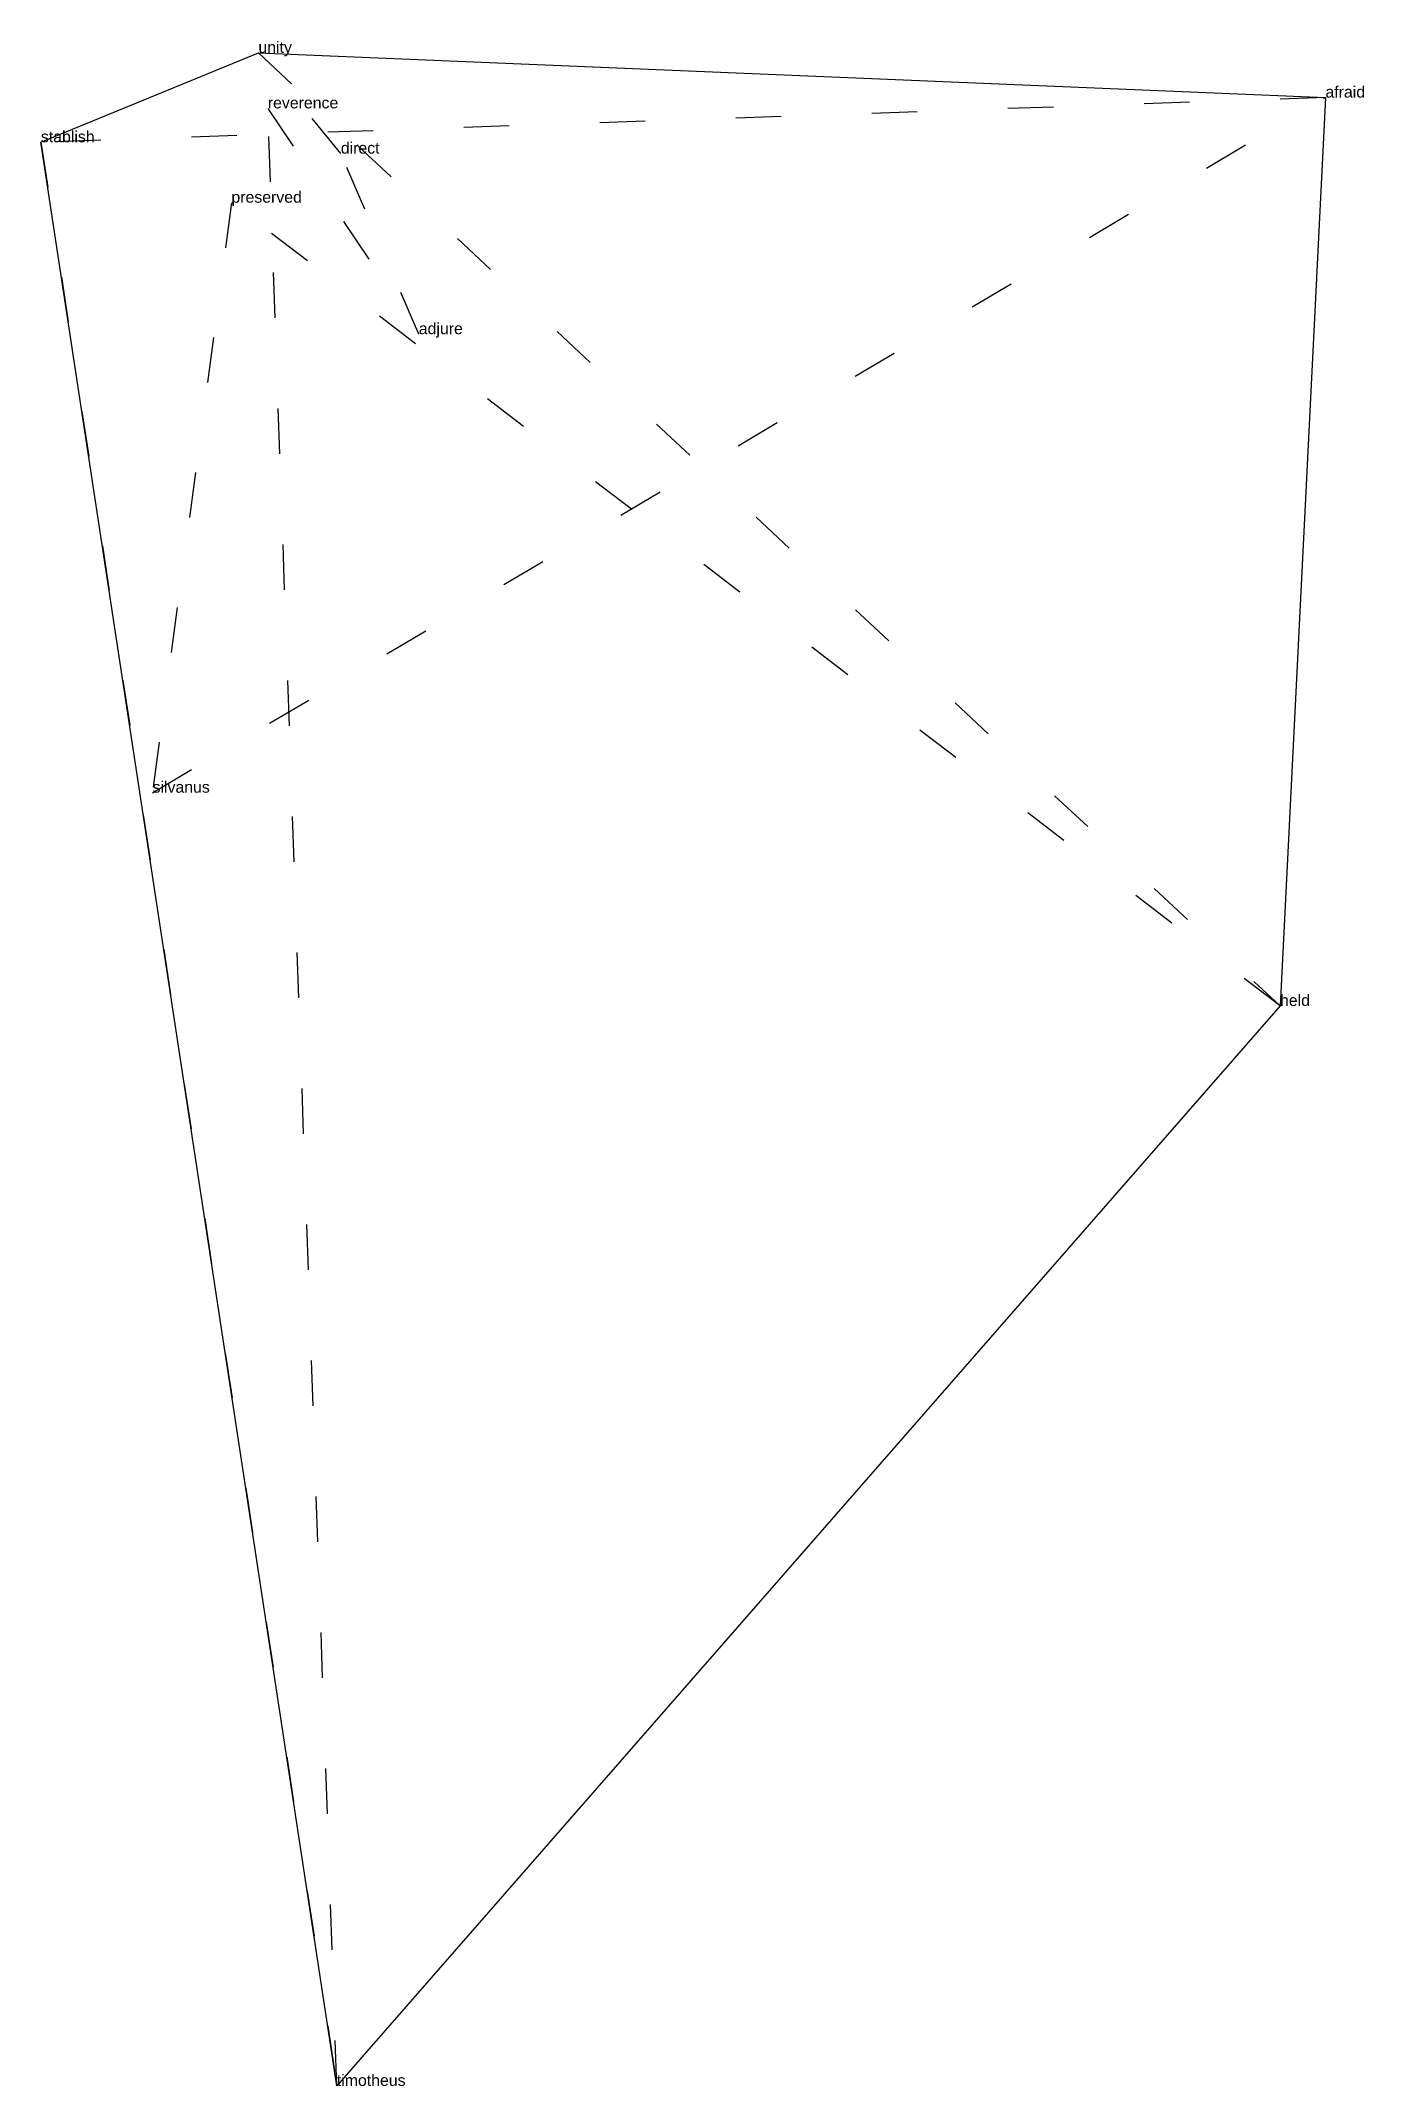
# Model space of a CAD drawing. Extents: x -0.78 to 2.13, y -3.21 to 1.3.
import ezdxf

# ---------------------------------------------------------------- set-up
doc = ezdxf.new("R2010")
doc.units = 0
doc.linetypes.add('DOT', pattern=[0.2, 0, -0.2])
doc.layers.add('TEXT', color=1, linetype='CONTINUOUS')
doc.styles.get("Standard").update_dxf_attribs({"font": 'arial.ttf'})

msp = doc.modelspace()

# ---------------------------------------------------------------- linework, layer by layer
at = {"layer": 'INTERNAL', "linetype": 'DOT'}
msp.add_polyline3d([(0.0519, 0.649, 0), (-0.1199, 1.047, 0), (-0.3015, 1.2691, 0), (1.9497, -0.8319, 0), (-0.361, 0.9388, 0), (-0.5348, -0.3618, 0), (2.0498, 1.1706, 0), (-0.7808, 1.072, 0), (-0.1287, -3.2126, 0), (-0.2808, 1.1467, 0), (0.0519, 0.649, 0)], close=True, dxfattribs=at)
at = {"layer": 'OUTLINE', "linetype": 'CONTINUOUS'}
msp.add_polyline3d([(-0.1287, -3.2126, 0), (-0.7808, 1.072, 0), (-0.3015, 1.2691, 0), (2.0498, 1.1706, 0), (1.9497, -0.8319, 0), (-0.1287, -3.2126, 0)], close=True, dxfattribs=at)

# ---------------------------------------------------------------- texts
at = {"layer": 'TEXT'}
for s, p in [('unity', (-0.3015, 1.2691)), ('afraid', (2.0498, 1.1706)), ('reverence', (-0.2808, 1.1467)), ('stablish', (-0.7808, 1.072)), ('direct', (-0.1199, 1.047)), ('preserved', (-0.361, 0.9388)), ('adjure', (0.0519, 0.649)), ('silvanus', (-0.5348, -0.3618)), ('held', (1.9497, -0.8319)), ('timotheus', (-0.1287, -3.2126))]:
    msp.add_text(s, height=0.025, dxfattribs=at).set_placement(p)

doc.saveas('drawing.dxf')
